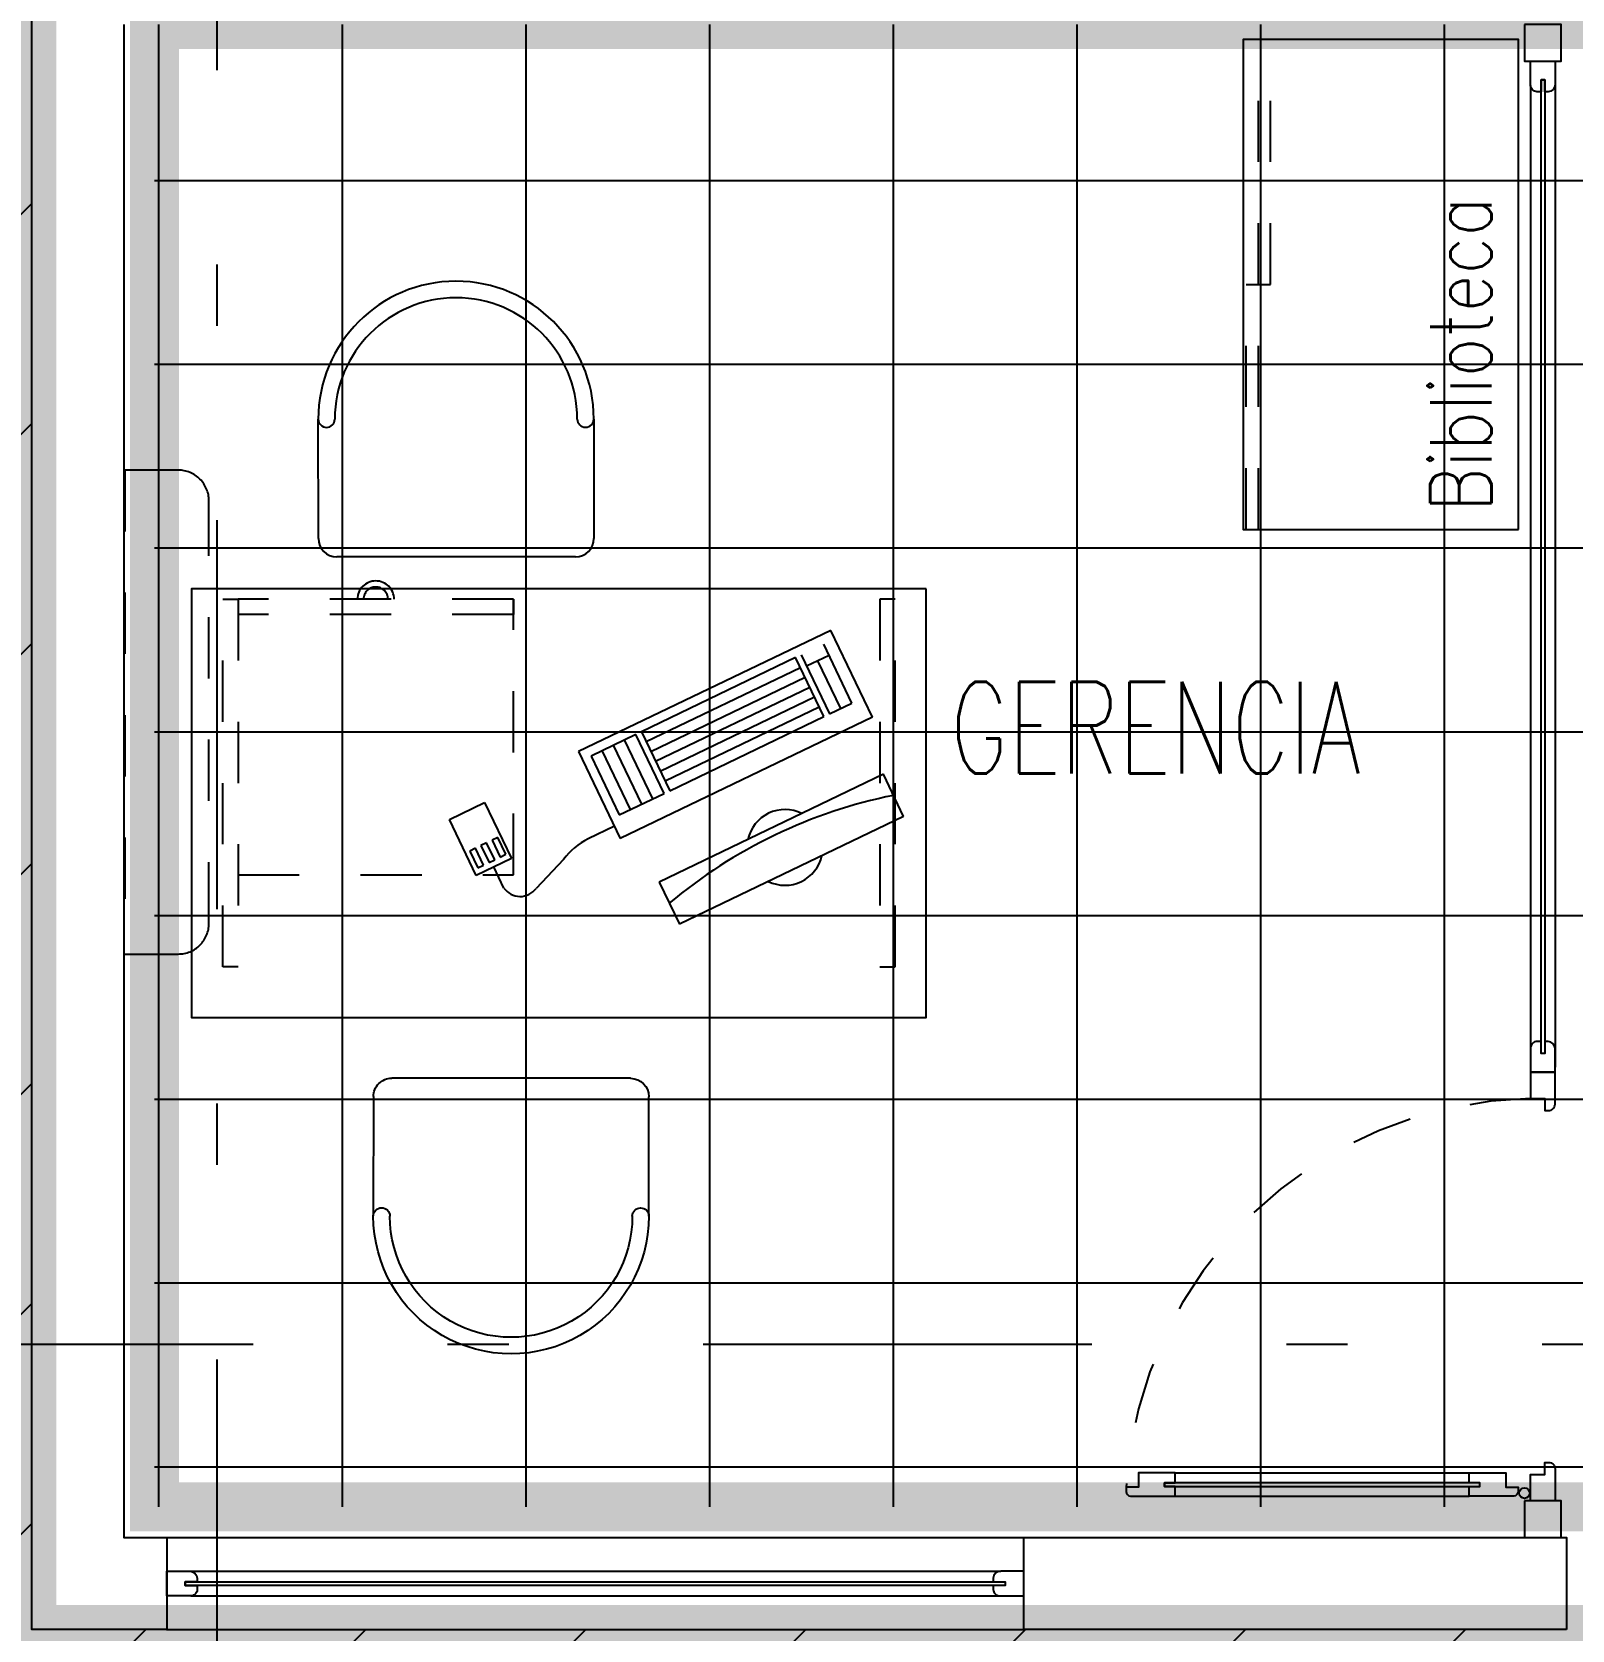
# Model space of a CAD drawing. Header units: millimetres. Extents: x -77 to 207, y -160 to 187.
# Drawn here: x -5.607 to -3.092, y 24.033 to 26.643 of the extents above; entities that cross this region are included whole.
import ezdxf
from ezdxf.enums import TextEntityAlignment as Align
from ezdxf.xclip import XClip

# ---------------------------------------------------------------- set-up
doc = ezdxf.new("R2010")
doc.units = ezdxf.units.MM
doc.header["$LTSCALE"] = 0.1
for name, pattern in [('X REF - ANELO INST bind$0$X REF - ANELO$0$DASHDOT2', [12.7, 6.35, -3.175, 0, -3.175]), ('X REF - ANELO INST bind$0$X REF - ANELO$0$DASHED2', [0.375, 0.25, -0.125]), ('X REF - ANELO INST bind$0$X REF - ANELO$0$HIDDEN2', [0.1875, 0.125, -0.0625])]:
    doc.linetypes.add(name, pattern=pattern)
for name, color, linetype in [('C01 Foil blanco', 30, 'Continuous'), ('C03 PRY comun+papel kraft', 192, 'Continuous'), ('X REF - ANELO INST bind$0$X REF - ANELO$0$A-LADRILLO HUECO 12', 7, 'Continuous'), ('X REF - ANELO INST bind$0$X REF - ANELO$0$C-ALUMINIO', 8, 'Continuous'), ('X REF - ANELO INST bind$0$X REF - ANELO$0$E-MOBILIARIO', 8, 'Continuous'), ('X REF - ANELO INST bind$0$X REF - ANELO$0$MET-EJE CABRIADAS', 8, 'X REF - ANELO INST bind$0$X REF - ANELO$0$DASHDOT2'), ('X REF - ANELO INST bind$0$X REF - ANELO$0$PROY-SPLITS', 8, 'X REF - ANELO INST bind$0$X REF - ANELO$0$HIDDEN2'), ('X REF - ANELO INST bind$0$X REF - ANELO$0$R-NOMBRE LOCAL', 7, 'Continuous')]:
    doc.layers.add(name, color=color, linetype=linetype)
doc.styles.add('X REF - ANELO INST bind$0$X REF - ANELO$0$ROMANS', font='ROMANS.SHX', dxfattribs={"width": 0.8, "height": 0.2})
doc.styles.add('X REF - ANELO INST bind$0$X REF - ANELO$0$VAUX', font='romans.shx', dxfattribs={"width": 0.85})

# ---------------------------------------------------------------- blocks, each defined once
blk = doc.blocks.new('X REF - ANELO INST bind$0$X REF - ANELO$0$comp')
at = {"layer": 'X REF - ANELO INST bind$0$X REF - ANELO$0$E-MOBILIARIO'}
for p, q in [((-375.9094, 423.7424), (-375.5431, 423.9184)), ((-375.5101, 423.8497), (-375.5431, 423.9184)), ((-375.8764, 423.6737), (-375.5101, 423.8497)), ((-375.3539, 423.8126), (-375.3091, 423.8599)), ((-375.2688, 423.8113), (-375.2115, 423.8388)), ((-375.2566, 423.8594), (-375.2401, 423.825)), ((-375.2115, 423.8388), (-375.1675, 423.7472)), ((-375.2247, 423.7197), (-375.2688, 423.8113)), ((-375.2323, 423.8175), (-375.2415, 423.8131)), ((-375.2415, 423.8131), (-375.2283, 423.7857)), ((-375.2191, 423.7901), (-375.2323, 423.8175)), ((-375.214, 423.8263), (-375.2231, 423.8219)), ((-375.2231, 423.8219), (-375.2099, 423.7945)), ((-375.2008, 423.7989), (-375.214, 423.8263)), ((-375.2506, 423.8087), (-375.2598, 423.8043)), ((-375.2598, 423.8043), (-375.2466, 423.7769)), ((-375.2374, 423.7813), (-375.2506, 423.8087)), ((-375.2283, 423.7857), (-375.2191, 423.7901)), ((-375.2099, 423.7945), (-375.2008, 423.7989)), ((-375.8588, 423.5806), (-375.4467, 423.7787)), ((-375.3784, 423.6367), (-375.4467, 423.7787)), ((-375.437, 423.7586), (-375.3942, 423.7792)), ((-375.2466, 423.7769), (-375.2374, 423.7813)), ((-375.9094, 423.7424), (-375.8764, 423.6737)), ((-375.445, 423.74), (-375.5183, 423.7048)), ((-375.4633, 423.7312), (-375.4171, 423.635)), ((-375.3988, 423.6438), (-375.445, 423.74)), ((-375.1675, 423.7472), (-375.2247, 423.7197)), ((-375.4999, 423.7136), (-375.4537, 423.6174)), ((-375.4816, 423.7224), (-375.4354, 423.6262)), ((-375.5274, 423.7004), (-375.7792, 423.5794)), ((-375.5197, 423.6844), (-375.7715, 423.5633)), ((-375.4812, 423.6042), (-375.5274, 423.7004)), ((-375.5183, 423.7048), (-375.472, 423.6086)), ((-375.512, 423.6683), (-375.7638, 423.5473)), ((-375.7905, 423.4387), (-375.3784, 423.6367)), ((-375.5043, 423.6523), (-375.7561, 423.5313)), ((-375.4966, 423.6363), (-375.7484, 423.5153)), ((-375.472, 423.6086), (-375.3988, 423.6438)), ((-375.4889, 423.6203), (-375.7407, 423.4992)), ((-375.733, 423.4832), (-375.4812, 423.6042)), ((-375.8588, 423.5806), (-375.7905, 423.4387)), ((-375.7884, 423.575), (-375.825, 423.5573)), ((-375.7422, 423.4788), (-375.7884, 423.575)), ((-375.7792, 423.5794), (-375.733, 423.4832)), ((-375.825, 423.5573), (-375.7788, 423.4612)), ((-375.8067, 423.5662), (-375.7693, 423.4883)), ((-375.7876, 423.4795), (-375.751, 423.4971))]:
    blk.add_line(p, q, dxfattribs=at)
for centre, radius, start, end in [((-376.0564, 424.5172), 0.8255, 281.4184, 309.9184), ((-375.283, 423.8408), 0.0323, 35.1957, 143.7409), ((-375.7156, 423.793), 0.0619, 63.8992, 167.4376), ((-375.441, 423.8765), 0.1079, 295.6684, 323.7409), ((-375.7156, 423.793), 0.0619, 243.383, 347.9539)]:
    blk.add_arc(centre, radius, start, end, dxfattribs=at)
blk = doc.blocks.new('X REF - ANELO INST bind$0$X REF - ANELO$0$Escritorio 1.20x0.70')
at = {"layer": 'X REF - ANELO INST bind$0$X REF - ANELO$0$E-MOBILIARIO', "linetype": 'X REF - ANELO INST bind$0$X REF - ANELO$0$HIDDEN2', "ltscale": 0.005}
for p, q in [((2121.1148, 1231.8749), (2121.1148, 1231.8999)), ((2121.1148, 1231.8999), (2121.5648, 1231.8999))]:
    blk.add_line(p, q, dxfattribs=at)
at = {"layer": 'X REF - ANELO INST bind$0$X REF - ANELO$0$E-MOBILIARIO'}
blk.add_lwpolyline([(2120.4407, 1231.8576), (2121.6407, 1231.8576), (2121.6407, 1232.5576), (2120.4407, 1232.5576)], close=True, dxfattribs=at)
at = {"layer": 'X REF - ANELO INST bind$0$X REF - ANELO$0$E-MOBILIARIO', "linetype": 'X REF - ANELO INST bind$0$X REF - ANELO$0$HIDDEN2', "ltscale": 0.005}
for points in [[(2120.4916, 1231.8749), (2120.5166, 1231.8749), (2120.5166, 1232.4749), (2120.4916, 1232.4749)], [(2121.5898, 1231.8749), (2121.5648, 1231.8749), (2121.5648, 1232.4749), (2121.5898, 1232.4749)], [(2121.1148, 1231.8749), (2121.5648, 1231.8749), (2121.5648, 1232.3249), (2121.1148, 1232.3249)]]:
    blk.add_lwpolyline(points, close=True, dxfattribs=at)
for radius in [0.03, 0.02]:
    blk.add_arc((2121.3398, 1231.8749), radius, 180, 0, dxfattribs=at)
blk = doc.blocks.new('X REF - ANELO INST bind$0$X REF - ANELO$0$biblioteca')
at = {"layer": 'X REF - ANELO INST bind$0$X REF - ANELO$0$E-MOBILIARIO'}
blk.add_line((1649.6538, 1508.8197), (1649.6538, 1508.7947), dxfattribs=at)
at = {"layer": 'X REF - ANELO INST bind$0$X REF - ANELO$0$E-MOBILIARIO', "linetype": 'X REF - ANELO INST bind$0$X REF - ANELO$0$HIDDEN2', "ltscale": 0.005}
for p, q in [((1649.6538, 1508.8147), (1650.0538, 1508.8147)), ((1650.0538, 1508.8147), (1650.0538, 1508.7747)), ((1649.6538, 1508.7947), (1650.4538, 1508.7947)), ((1650.0538, 1508.7747), (1650.4538, 1508.7747))]:
    blk.add_line(p, q, dxfattribs=at)
at = {"layer": 'X REF - ANELO INST bind$0$X REF - ANELO$0$E-MOBILIARIO'}
blk.add_lwpolyline([(1649.6538, 1508.3697), (1650.4538, 1508.3697), (1650.4538, 1508.8197), (1649.6538, 1508.8197)], close=True, dxfattribs=at)
at = {"layer": 'X REF - ANELO INST bind$0$X REF - ANELO$0$E-MOBILIARIO', "style": 'X REF - ANELO INST bind$0$X REF - ANELO$0$ROMANS', "width": 0.8}
blk.add_text('Biblioteca', height=0.1, dxfattribs=at).set_placement((1649.6828, 1508.4141))
blk = doc.blocks.new('X REF - ANELO INST bind$0$X REF - ANELO$0$N Local')
at = {"layer": 'X REF - ANELO INST bind$0$X REF - ANELO$0$R-NOMBRE LOCAL', "lineweight": 0, "style": 'X REF - ANELO INST bind$0$X REF - ANELO$0$VAUX', "width": 0.85}
for p in [(6337.5718, -934.4549), (6337.5718, -934.7149)]:
    blk.add_attdef('NOMBRE', text='', height=0.1823, dxfattribs=at).set_placement(p, align=Align.CENTER)
blk = doc.blocks.new('X REF - ANELO INST bind$0$X REF - ANELO$0$A$C17FA08BE')
at = {"layer": 'X REF - ANELO INST bind$0$X REF - ANELO$0$E-MOBILIARIO'}
for p, q in [((-0.1789, 0.1999), (0.0161, 0.1999)), ((-0.2089, -0.2201), (-0.2089, 0.1699)), ((0.0161, -0.2501), (-0.1789, -0.2501))]:
    blk.add_line(p, q, dxfattribs=at)
for centre, radius, start, end in [((-0.1789, 0.1699), 0.03, 90, 180), ((0.0161, 0.1864), 0.0135, 90, 270), ((0.0161, -0.0251), 0.225, 270, 90), ((0.0161, -0.0251), 0.198, 270, 90), ((-0.1789, -0.2201), 0.03, 180, 270), ((0.0161, -0.2366), 0.0135, 90, 270)]:
    blk.add_arc(centre, radius, start, end, dxfattribs=at)
blk = doc.blocks.new('X REF - ANELO INST bind$0$X REF - ANELO$0$PA 0.70')
at = {"layer": 'X REF - ANELO INST bind$0$X REF - ANELO$0$C-ALUMINIO', "color": 8}
for p, q in [((-3.7398, 24.28), (-3.2598, 24.28)), ((-3.7398, 24.242), (-3.2598, 24.242))]:
    blk.add_line(p, q, dxfattribs=at)
at = {"layer": 'X REF - ANELO INST bind$0$X REF - ANELO$0$C-ALUMINIO'}
for points in [[(-3.1593, 24.9344), (-3.1593, 24.8913, 0.502809), (-3.1593, 24.8913), (-3.1593, 24.8913), (-3.1593, 24.8913), (-3.1363, 24.8913), (-3.1363, 24.8717), (-3.1297, 24.8717, 0.418366), (-3.1193, 24.8821), (-3.1193, 24.9344), (-3.1593, 24.9344)], [(-3.1593, 24.2344), (-3.1593, 24.2775, -0.502809), (-3.1593, 24.2775), (-3.1593, 24.2775), (-3.1593, 24.2775), (-3.1363, 24.2775), (-3.1363, 24.2972), (-3.1297, 24.2972, -0.418366), (-3.1193, 24.2867), (-3.1193, 24.2344), (-3.1593, 24.2344)], [(-3.7998, 24.257), (-3.8198, 24.257), (-3.8198, 24.2498, 0.387306), (-3.8127, 24.242), (-3.7398, 24.242), (-3.7398, 24.258), (-3.7573, 24.258), (-3.7573, 24.264), (-3.7398, 24.264), (-3.7398, 24.28), (-3.7998, 24.28), (-3.7998, 24.257), (-3.8198, 24.257)], [(-3.1998, 24.257), (-3.1798, 24.257), (-3.1798, 24.2498, -0.387306), (-3.1869, 24.242), (-3.2598, 24.242), (-3.2598, 24.258), (-3.2423, 24.258), (-3.2423, 24.264), (-3.2598, 24.264), (-3.2598, 24.28), (-3.1998, 24.28), (-3.1998, 24.257), (-3.1798, 24.257)]]:
    blk.add_lwpolyline(points, format="xyb", dxfattribs=at)
blk.add_lwpolyline([(-3.7573, 24.264), (-3.7573, 24.258), (-3.2423, 24.258), (-3.2423, 24.264)], close=True, dxfattribs=at)
blk.add_circle((-3.1693, 24.247, 0.0003), 0.00857, dxfattribs=at)
at = {"layer": 'X REF - ANELO INST bind$0$X REF - ANELO$0$C-ALUMINIO', "color": 8, "linetype": 'X REF - ANELO INST bind$0$X REF - ANELO$0$DASHED2'}
blk.add_arc((-3.1453, 24.2157, -0.0003), 0.6758, 91.1884, 176.4998, dxfattribs=at)
blk = doc.blocks.new('X REF - ANELO INST bind$0$X REF - ANELO')
at = {"layer": 'X REF - ANELO INST bind$0$X REF - ANELO$0$A-LADRILLO HUECO 12'}
for points in [[(-5.457, 26.655), (-5.457, 24.1844), (-5.3869, 24.1844), (-5.3869, 24.0344), (-5.607, 24.0344), (-5.607, 29.645), (0.1241, 29.645)], [(-3.1007, 24.0344), (-3.987, 24.0344), (-3.987, 24.1844), (-3.1007, 24.1844), (-3.1007, 24.0344)]]:
    blk.add_lwpolyline(points, dxfattribs=at)
at = {"layer": 'X REF - ANELO INST bind$0$X REF - ANELO$0$C-ALUMINIO', "color": 8}
for p, q in [((-3.1593, 26.5554), (-3.1593, 24.9542)), ((-3.1193, 26.5571), (-3.1193, 24.9523)), ((-5.387, 24.1844), (-3.987, 24.1844)), ((-5.3491, 24.1294), (-4.0248, 24.1294)), ((-5.3474, 24.0894), (-4.0265, 24.0894)), ((-5.387, 24.0344), (-3.987, 24.0344))]:
    blk.add_line(p, q, dxfattribs=at)
at = {"layer": 'X REF - ANELO INST bind$0$X REF - ANELO$0$C-ALUMINIO'}
for points in [[(-3.1693, 26.655), (-3.1693, 26.595), (-3.1093, 26.595), (-3.1093, 26.655)], [(-3.1363, 26.5647), (-3.1363, 24.9747), (-3.1423, 24.9747), (-3.1423, 26.5647)], [(-3.1693, 24.2444), (-3.1693, 24.1844), (-3.1093, 24.1844), (-3.1093, 24.2444)]]:
    blk.add_lwpolyline(points, close=True, dxfattribs=at)
for points in [[(-3.1193, 26.595), (-3.1193, 26.5571, -0.398972), (-3.1309, 26.545), (-3.1363, 26.545), (-3.1363, 26.5647), (-3.1423, 26.5647), (-3.1423, 26.545), (-3.1489, 26.545, -0.418366), (-3.1593, 26.5554), (-3.1593, 26.595), (-3.1193, 26.595)], [(-3.1193, 24.9444), (-3.1193, 24.9823, 0.398972), (-3.1309, 24.9944), (-3.1363, 24.9944), (-3.1363, 24.9747), (-3.1423, 24.9747), (-3.1423, 24.9944), (-3.1489, 24.9944, 0.418366), (-3.1593, 24.984), (-3.1593, 24.9444), (-3.1193, 24.9444)], [(-5.3869, 24.1294), (-5.3491, 24.1294, -0.398972), (-5.3369, 24.1179), (-5.3369, 24.1124), (-5.3566, 24.1124), (-5.3566, 24.1064), (-5.3369, 24.1064), (-5.3369, 24.0998, -0.418366), (-5.3474, 24.0894), (-5.3869, 24.0894), (-5.3869, 24.1294)], [(-3.987, 24.1294), (-4.0248, 24.1294, 0.398972), (-4.037, 24.1179), (-4.037, 24.1124), (-4.0173, 24.1124), (-4.0173, 24.1064), (-4.037, 24.1064), (-4.037, 24.0998, 0.418366), (-4.0265, 24.0894), (-3.987, 24.0894), (-3.987, 24.1294)]]:
    blk.add_lwpolyline(points, format="xyb", dxfattribs=at)
blk.add_lwpolyline([(-4.037, 24.1064), (-5.3566, 24.1064), (-5.3566, 24.1124), (-4.037, 24.1124)], dxfattribs=at)
at = {"layer": 'X REF - ANELO INST bind$0$X REF - ANELO$0$MET-EJE CABRIADAS'}
for p, q in [((-5.3044, -0.8196, 0.0194), (-5.3044, 30.2363, 0.0194)), ((1.6043, 24.4999), (-54.2799, 24.4999))]:
    blk.add_line(p, q, dxfattribs=at)
at = {"layer": 'X REF - ANELO INST bind$0$X REF - ANELO$0$PROY-SPLITS'}
blk.add_lwpolyline([(-5.4554, 25.9272), (-5.4554, 25.1372), (-5.3679, 25.1372, 0.414214), (-5.3179, 25.1872), (-5.3179, 25.8772, 0.414214), (-5.3679, 25.9272), (-5.4554, 25.9272)], format="xyb", dxfattribs=at)
ref = blk.add_blockref('X REF - ANELO INST bind$0$X REF - ANELO$0$N Local', (5066.2857, 773.2036, 0.0091), dxfattribs=dict(xscale=-0.7999999999999545, yscale=0.8000000000000114, zscale=0.8))
ref.add_attrib('NOMBRE', 'GERENCIA', dxfattribs={"layer": 'X REF - ANELO INST bind$0$X REF - ANELO$0$R-NOMBRE LOCAL', "lineweight": 0, "height": 0.15, "style": 'X REF - ANELO INST bind$0$X REF - ANELO$0$VAUX', "width": 0.7}).set_placement((-3.7717, 25.4317, 0.0091), align=Align.CENTER)
at = {"layer": 'X REF - ANELO INST bind$0$X REF - ANELO$0$C-ALUMINIO'}
blk.add_blockref('X REF - ANELO INST bind$0$X REF - ANELO$0$PA 0.70', (0, 0.01), dxfattribs=at)
at = {"layer": 'X REF - ANELO INST bind$0$X REF - ANELO$0$E-MOBILIARIO'}
for name, p, rotation in [('X REF - ANELO INST bind$0$X REF - ANELO$0$biblioteca', (1505.1907, -1623.8234, 0.0003), 89.99999999999999), ('X REF - ANELO INST bind$0$X REF - ANELO$0$A$C17FA08BE', (-4.9394, 25.9945, 0.0011), 90.0263399623893), ('X REF - ANELO INST bind$0$X REF - ANELO$0$Escritorio 1.20x0.70', (2116.2944, 1257.5913, 0.0093), 180), ('X REF - ANELO INST bind$0$X REF - ANELO$0$comp', (-380.0927, 449.1043, 0.0003), 180)]:
    blk.add_blockref(name, p, dxfattribs=dict(at, rotation=rotation))
at = {"layer": 'X REF - ANELO INST bind$0$X REF - ANELO$0$E-MOBILIARIO', "xscale": -1, "rotation": 89.9736600376107}
blk.add_blockref('X REF - ANELO INST bind$0$X REF - ANELO$0$A$C17FA08BE', (-4.8495, 24.7255), dxfattribs=at)
blk = doc.blocks.new('X REF - ANELO INST bind')
ref = blk.add_blockref('X REF - ANELO INST bind$0$X REF - ANELO', (0, 0))
XClip(ref).set_block_clipping_path([(-76.9680737415, -24.7711317477), (92.9860355418, 61.1669630168)])

msp = doc.modelspace()

# ---------------------------------------------------------------- hatches: boundary and pattern name
at = {"layer": 'C01 Foil blanco'}
h = msp.add_hatch(dxfattribs=at)
h.set_pattern_fill('ANSI31', color=256, scale=0.08, style=0)
edge = h.paths.add_edge_path()
edge.add_line((-6.5537, 29.605), (-5.607, 29.605))
edge.add_line((-5.607, 29.605), (-5.607, 24.0344))
edge.add_line((-5.607, 24.0344), (-1.3657, 24.0344))
edge.add_line((-1.3657, 24.0344), (-1.3657, 22.0205))
edge.add_line((-1.3657, 22.0205), (0.1104, 22.0205))
edge.add_line((0.1104, 22.0205), (0.1104, 6.9084))
edge.add_line((0.1104, 6.9084), (-1.3896, 6.9084))
edge.add_line((-1.3896, 6.9084), (-1.3896, 4.9598))
edge.add_line((-1.3896, 4.9598), (-4.7023, 4.9598))
edge.add_line((-4.7023, 4.9598), (-4.7023, 0.0543))
edge.add_line((-4.7023, 0.0543), (-5.1976, 0.0543))
edge.add_line((-5.1976, 0.0543), (-5.1976, 0.1851))
edge.add_line((-5.1976, 0.1851), (-31.5253, 0.1851))
edge.add_line((-31.5253, 0.1851), (-31.5253, 29.2147))
edge.add_line((-31.5253, 29.2147), (-26.4226, 29.2147))
edge.add_line((-26.4226, 29.2147), (-26.4226, 29.605))
edge.add_line((-26.4226, 29.605), (-6.5537, 29.605))
at = {"layer": 'C03 PRY comun+papel kraft'}
h = msp.add_hatch(dxfattribs=at)
h.set_pattern_fill('_USER', color=256, scale=0.3, double=1, pattern_type=0)
h.set_pattern_definition([(0, (0, 0), (0, 0.3), []), (90, (0, 0), (-0.3, 2e-17), [])])
h.paths.add_polyline_path([(-1.8507, 24.2344), (-5.407, 24.2344), (-5.407, 26.655), (-3.1007, 26.655), (-3.1007, 27.705), (-1.8507, 27.705)])

# ---------------------------------------------------------------- linework, layer by layer
at = {"layer": 'C01 Foil blanco', "const_width": 0.08, "elevation": 0}
msp.add_lwpolyline([(-6.5537, 29.605), (-6.5537, 29.605), (-5.607, 29.605), (-5.607, 24.0344), (-1.3657, 24.0344), (-1.3657, 22.0205), (0.1104, 22.0205), (0.1104, 6.9084), (-1.3896, 6.9084), (-1.3896, 4.9598), (-4.7023, 4.9598), (-4.7023, 0.0543), (-5.1976, 0.0543), (-5.1976, 0.1851), (-31.5253, 0.1851), (-31.5253, 0.1851), (-31.5253, 29.2147), (-31.5253, 29.2147), (-26.4226, 29.2147), (-26.4226, 29.605), (-6.5537, 29.605)], dxfattribs=at)
at = {"layer": 'C03 PRY comun+papel kraft', "const_width": 0.08, "elevation": 0.0093}
msp.add_lwpolyline([(-1.8507, 24.2344), (-5.407, 24.2344), (-5.407, 26.655), (-3.1007, 26.655), (-3.1007, 27.705), (-1.8507, 27.705), (-1.8507, 24.2344)], dxfattribs=at)

# ---------------------------------------------------------------- block references
msp.add_blockref('X REF - ANELO INST bind', (0, 0))

doc.saveas('drawing.dxf')
